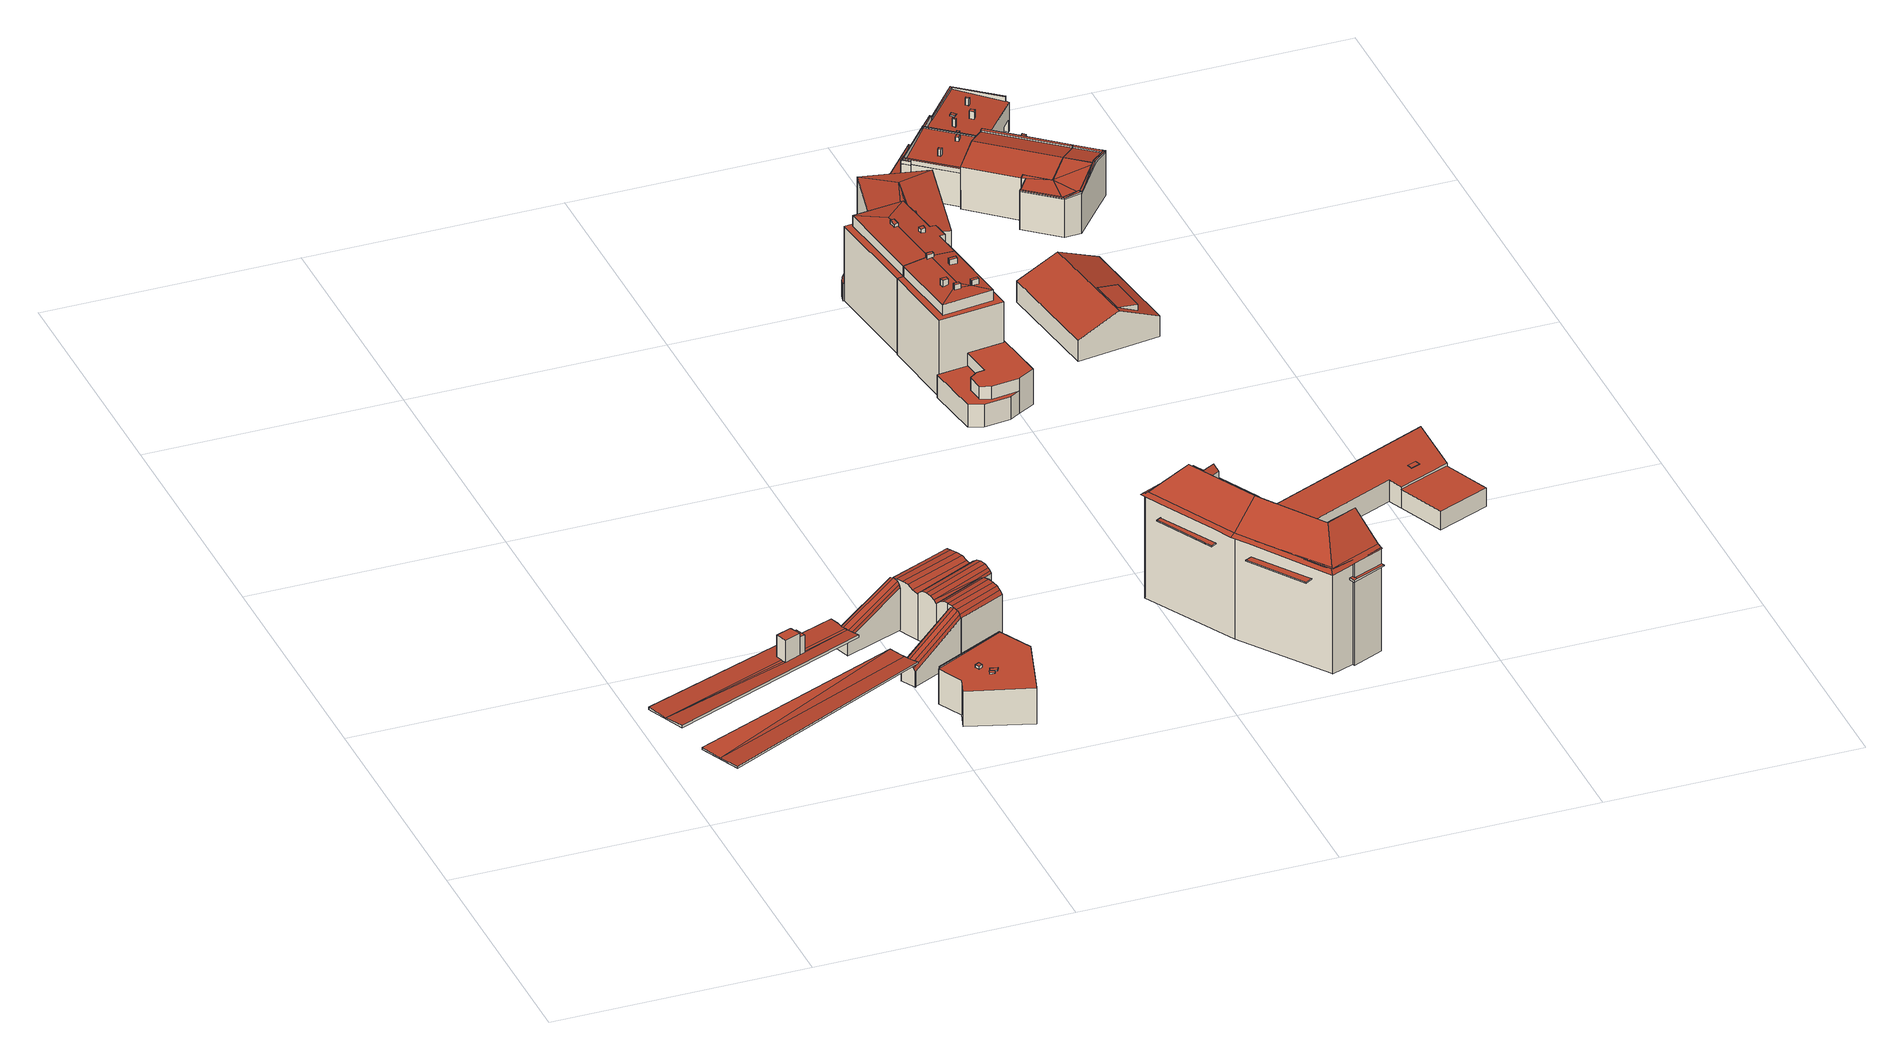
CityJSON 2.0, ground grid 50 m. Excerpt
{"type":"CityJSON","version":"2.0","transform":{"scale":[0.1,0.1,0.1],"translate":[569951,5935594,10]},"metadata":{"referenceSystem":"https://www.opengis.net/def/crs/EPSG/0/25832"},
"CityObjects":{
"building1":{"type":"Building","attributes":{"Grundfläche 2D":"39.334193","Grundhöhe NN":"10.816"},"children":["building1-1","building1-2","building1-3"],"geometry":[{"type":"Solid","lod":"3","boundaries":[[[[0,1,2,3]],[[4,2,1]],[[2,5,6,3]],[[5,7,8,6]],[[9,10,11,8,7]],[[12,13,14,11,10]],[[13,15,16,17,18,14]],[[19,4,1,0,20,21]],[[22,23,24,25,17,16,15,13,12,10,9,7,5,2,4,19,26]],[[18,17,25,27]],[[0,3,6,8,11,14,18,27,28,29,30,20]],[[23,22,26,19,21,20,30,29,28,27,25,24]]]],"semantics":{"surfaces":[{"type":"RoofSurface"},{"type":"WallSurface"},{"type":"GroundSurface"}],"values":[[0,0,0,0,0,0,0,1,1,1,1,2]]}}]},
"building1-1":{"type":"BuildingInstallation","parents":["building1"],"geometry":[{"type":"MultiSurface","lod":"3","boundaries":[[[31,32,33,34]],[[35,36,31,34]],[[37,38,39,32,31,36,40]],[[33,32,39,41]],[[42,43,44,45]]],"semantics":{"surfaces":[{"type":"RoofSurface"},{"type":"WallSurface"},{"type":"OuterCeilingSurface"}],"values":[0,1,1,1,2]}}]},
"building1-2":{"type":"BuildingInstallation","parents":["building1"],"geometry":[{"type":"MultiSurface","lod":"3","boundaries":[[[46,47,48,49,50]],[[51,52,46,50]],[[33,41,53,48,47,46,52,35,34]],[[49,48,53,54]],[[55,56,51,50,49,54,57]],[[58,45,44,59,60,61]]],"semantics":{"surfaces":[{"type":"RoofSurface"},{"type":"WallSurface"},{"type":"OuterCeilingSurface"}],"values":[0,1,1,1,1,2]}}]},
"building1-3":{"type":"BuildingInstallation","parents":["building1"],"geometry":[{"type":"MultiSurface","lod":"3","boundaries":[[[52,51,62,63,64,65,36]],[[65,40,36]],[[36,35,52]],[[51,56,62]],[[57,62,56,55]],[[66,67,68]],[[65,68,67,38,37,40]],[[69,70,71,72,73,62,57,54,53,41,39,38,67]],[[64,63,74,75]],[[76,77,78,79,80,72,71,70,69,67,66,68,65,64,75,81]],[[73,72,80,82]],[[63,62,73,82,74]],[[74,82,80,79,78,77,76,81,75],[42,45,58,61,60,59,44,43]]],"semantics":{"surfaces":[{"type":"RoofSurface"},{"type":"WallSurface"},{"type":"OuterCeilingSurface"}],"values":[0,0,0,0,0,0,0,0,1,1,1,1,2]}}]},
"building2":{"type":"Building","attributes":{"Grundfläche 2D":"38.982642","Grundhöhe NN":"10.760"},"children":["building2-1"],"geometry":[{"type":"Solid","lod":"3","boundaries":[[[[83,84,85,86,87]],[[88,89,90,86,85]],[[91,92,93,90,89]],[[92,94,95,93]],[[96,97,98,95,94]],[[96,99,100,101,97]],[[83,87,102,103]],[[84,83,103,104]],[[105,106,107,108,99,96,94,92,91,89,88,85,84,104,109]],[[100,99,108,110]],[[101,100,110,111]],[[87,86,90,93,95,98,97,101,111,112,113,102]],[[113,112,111,110,108,107,106,105,109,104,103,102]]]],"semantics":{"surfaces":[{"type":"RoofSurface"},{"type":"WallSurface"},{"type":"GroundSurface"}],"values":[[0,0,0,0,0,0,1,1,1,1,1,1,2]]}}]},
"building2-1":{"type":"BuildingInstallation","parents":["building2"],"geometry":[{"type":"MultiSurface","lod":"3","boundaries":[[[114,115,116]],[[114,117,118,119,120,121]],[[121,122,114]],[[115,114,122,123,124]],[[125,119,118]],[[117,114,116,126,127]],[[118,117,127,128]],[[129,115,124,123,122,121,120,119,125,118,128,130]],[[116,115,129,126]],[[130,128,127,126,129]]],"semantics":{"surfaces":[{"type":"RoofSurface"},{"type":"WallSurface"},{"type":"OuterCeilingSurface"}],"values":[0,0,0,0,0,1,1,1,1,2]}}]},
"building3":{"type":"Building","attributes":{"Grundfläche 2D":"219.763643","Grundhöhe NN":"15.516"},"children":["building3-1","building3-2","building3-3","building3-4"],"geometry":[{"type":"Solid","lod":"3","boundaries":[[[[131,132,133,134,135,136,137,138,139]],[[132,131,140,141]],[[133,132,141,142]],[[134,133,142,143]],[[135,134,143,144]],[[136,135,144,145]],[[137,136,145,146]],[[138,137,146,147]],[[139,138,147,148]],[[131,139,148,140]],[[148,147,146,145,144,143,142,141,140]]]],"semantics":{"surfaces":[{"type":"RoofSurface"},{"type":"WallSurface"},{"type":"GroundSurface"}],"values":[[0,1,1,1,1,1,1,1,1,1,2]]}}]},
"building3-1":{"type":"BuildingInstallation","parents":["building3"],"geometry":[{"type":"MultiSurface","lod":"3","boundaries":[[[133,134,149,150]],[[149,134,135]],[[150,149,135,136]],[[150,136,133]]],"semantics":{"surfaces":[{"type":"RoofSurface"},{"type":"WallSurface"}],"values":[0,1,1,1]}}]},
"building3-2":{"type":"BuildingInstallation","parents":["building3"],"geometry":[{"type":"MultiSurface","lod":"3","boundaries":[[[151,152,153,154]],[[155,156,152,151]],[[156,157,153,152]],[[157,158,154,153]],[[158,155,151,154]]],"semantics":{"surfaces":[{"type":"RoofSurface"},{"type":"WallSurface"}],"values":[0,1,1,1,1]}}]},
"building3-3":{"type":"BuildingInstallation","parents":["building3"],"geometry":[{"type":"MultiSurface","lod":"3","boundaries":[[[159,160,161,162]],[[162,161,163,164]],[[159,162,164,165]],[[160,159,165,166]],[[161,160,166,163]]],"semantics":{"surfaces":[{"type":"RoofSurface"},{"type":"WallSurface"}],"values":[0,1,1,1,1]}}]},
"building3-4":{"type":"BuildingInstallation","parents":["building3"],"geometry":[{"type":"MultiSurface","lod":"3","boundaries":[[[167,168,169,170]],[[167,170,171,172]],[[170,169,173,171]],[[168,167,172,174]],[[169,168,174,173]]],"semantics":{"surfaces":[{"type":"RoofSurface"},{"type":"WallSurface"}],"values":[0,1,1,1,1]}}]},
"building4":{"type":"Building","attributes":{"Grundfläche 2D":"221.644458","Grundhöhe NN":"10.643"},"geometry":[{"type":"Solid","lod":"3","boundaries":[[[[175,176,177,178,179]],[[179,180,181,175]],[[180,182,183,181]],[[182,184,185,186,187,183]],[[188,9,185,184]],[[188,189,190,191,9]],[[192,193,194,195]],[[195,194,196,197]],[[189,192,195,198,190]],[[199,200,201]],[[199,202,203,204]],[[199,204,205,200]],[[205,206,207,200]],[[206,208,209,207]],[[208,210,211,209]],[[210,212,213,211]],[[213,212,214,215,176]],[[214,216,217,215]],[[218,219,91,220,88]],[[219,221,222,91]],[[223,224,225,226,227]],[[221,224,223,228,222]],[[225,229,230,226]],[[229,231,232,230]],[[233,199,201,232,231]],[[234,235,218,88,85,236]],[[215,177,176]],[[237,238,239,193,192,189,188,184,182,180,179,178,177,215,217,240]],[[241,196,194,193,239,242]],[[243,197,196,241]],[[195,197,243]],[[244,245,246,176,175,181,183,187,186,185,9,191,190,198,195,243,247]],[[203,202,248,249]],[[250,251,216,214,212,210,208,206,205,204,203,249,252]],[[217,216,251,240]],[[253,201,200,207,209,211,213,176,246,254]],[[235,234,255,256]],[[199,233,231,229,225,224,221,219,218,235,256,248,202]],[[234,236,85,88,220,91,222,228,223,257,258,259,260,261,262,255]],[[227,226,230,232,201,253,263]],[[223,227,263,257]],[[255,262,261,260,259,258,257,263,253,254,246,245,244,247,243,241,242,239,238,237,240,251,250,252,249,248,256]]]],"semantics":{"surfaces":[{"type":"RoofSurface"},{"type":"WallSurface"},{"type":"GroundSurface"}],"values":[[0,0,0,0,0,0,0,0,0,0,0,0,0,0,0,0,0,0,0,0,0,0,0,0,0,0,1,1,1,1,1,1,1,1,1,1,1,1,1,1,1,2]]}}]},
"building5":{"type":"Building","attributes":{"Grundfläche 2D":"501.066773","Grundhöhe NN":"13.689"},"children":["building5-1","building5-2","building5-3","building5-4","building5-5"],"geometry":[{"type":"Solid","lod":"3","boundaries":[[[[264,265,266,267,268,269,270,271]],[[265,264,271,272,273,274]],[[275,272,276,277,278,279,280]],[[275,273,272]],[[281,282,283,284,285]],[[286,287,288,284,289,290]],[[288,287,281,285,284]],[[287,286,290,291,292,293,294,295,296,297]],[[298,297,296,295,299,300]],[[298,300,299,301,302,303,304,305,306]],[[305,304,307,308,266,265,306]],[[281,287,309,275]],[[275,309,273]],[[287,297,310,309]],[[306,309,310,298]],[[309,306,265,274,273]],[[282,281,311,312,313,314,283]],[[298,310,297]],[[275,280,311,281]],[[315,316,317,318,319,270,320,321]],[[322,276,272,271,270,319,318,317,323,324]],[[323,325,326,327,328,276,322,324]],[[326,325,329,330,331,332,285,282,311,280,328,327]],[[333,332,331,334]],[[335,286,288,336,337,338]],[[339,333,334,340]],[[336,339,340,337]],[[341,335,338,342]],[[343,341,342,344]],[[345,343,344,346]],[[347,345,346,348]],[[349,347,348,350]],[[351,349,350,352]],[[353,351,352,354]],[[355,356,353,354,357]],[[358,359,300,296,355,357,360]],[[361,362,305,359,358]],[[363,364,365,366,264,274,362,361]],[[367,368,366,365,369,370]],[[321,320,368,367,370,369,316,315]],[[346,344,342,338,337,340,334,331,330,329,325,323,317,316,369,365,364,363,361,358,360,357,354,352,350,348]],[[328,280,279,278,277,276]],[[313,312,311,282,283,314]],[[285,284,283,282]],[[332,333,339,289,284,285]],[[339,288,286,290,289]],[[300,299,295,296]],[[300,359,305,304,303,302,301,299]],[[305,362,274,307,304]],[[307,274,308]],[[265,266,308]],[[274,265,308]],[[265,264,366,368,320,270,269,268,267,266]],[[288,339,336]],[[347,349,351,353,356,355,296,295,294,293,292,291,290,286,335,341,343,345]],[[274,264,265]]]],"semantics":{"surfaces":[{"type":"RoofSurface"},{"type":"WallSurface"},{"type":"GroundSurface"}],"values":[[0,0,0,0,0,0,0,0,0,0,0,0,0,0,0,0,0,0,1,1,1,1,1,1,1,1,1,1,1,1,1,1,1,1,1,1,1,1,1,1,2,0,0,0,0,0,0,0,0,0,0,0,0,0,0,0]]}}]},
"building5-1":{"type":"BuildingInstallation","parents":["building5"],"geometry":[{"type":"MultiSurface","lod":"3","boundaries":[[[371,372,373,374,375,376,377]],[[378,379,373,372,380,381]],[[376,375,382]],[[378,381,383]],[[383,384,385,382,375,374,373,379,378]]],"semantics":{"surfaces":[{"type":"RoofSurface"},{"type":"WallSurface"}],"values":[0,0,1,1,1]}}]},
"building5-2":{"type":"BuildingInstallation","parents":["building5"],"geometry":[{"type":"MultiSurface","lod":"3","boundaries":[[[386,387,388,389]],[[387,386,390,391]],[[386,389,392,390]],[[388,387,391,393]],[[389,388,393,392]],[[393,391,390,392]]],"semantics":{"surfaces":[{"type":"RoofSurface"},{"type":"WallSurface"},{"type":"OuterCeilingSurface"}],"values":[0,1,1,1,1,2]}}]},
"building5-3":{"type":"BuildingInstallation","parents":["building5"],"geometry":[{"type":"MultiSurface","lod":"3","boundaries":[[[327,322,394,395,396]],[[322,327,326,324]],[[327,396,397,326]],[[396,395,398,397]],[[395,394,399,398]],[[394,322,324,399]],[[399,324,326,397,398]]],"semantics":{"surfaces":[{"type":"RoofSurface"},{"type":"WallSurface"},{"type":"OuterCeilingSurface"}],"values":[0,1,1,1,1,1,2]}}]},
"building5-4":{"type":"BuildingInstallation","parents":["building5"],"geometry":[{"type":"MultiSurface","lod":"3","boundaries":[[[400,401,402,403]],[[402,404,405,403]],[[405,406,400,403]],[[401,400,406,407]],[[407,404,402,401]],[[407,406,405,404]]],"semantics":{"surfaces":[{"type":"RoofSurface"},{"type":"WallSurface"},{"type":"OuterCeilingSurface"}],"values":[0,1,1,1,1,2]}}]},
"building5-5":{"type":"BuildingInstallation","parents":["building5"],"geometry":[{"type":"MultiSurface","lod":"3","boundaries":[[[321,408,409,410,319]],[[408,321,367,411,412]],[[367,370,413,411]],[[318,319,410,409,414,415]],[[321,319,318,315]],[[321,315,370,367]],[[413,416,412,411]],[[409,408,412,416,414]],[[370,315,318,415,414,416,413]]],"semantics":{"surfaces":[{"type":"RoofSurface"},{"type":"WallSurface"},{"type":"OuterCeilingSurface"}],"values":[0,0,1,1,1,1,1,1,2]}}]},
"building6":{"type":"Building","attributes":{"Grundfläche 2D":"164.775751","Grundhöhe NN":"14.442"},"geometry":[{"type":"Solid","lod":"3","boundaries":[[[[417,418,419,420,421,422,423,424,425,426,427,428]],[[429,430,431,432,433,434,435,436,437,438,439]],[[422,421,440,441]],[[423,422,441,442]],[[424,423,442,443]],[[425,424,443,444]],[[426,425,444,445]],[[427,426,445,446]],[[429,421,420,430]],[[430,420,419,431]],[[431,419,418,432]],[[432,418,417,433]],[[433,417,428,434]],[[434,428,427,435]],[[435,427,446,447,436]],[[437,436,447,448]],[[438,437,448,449]],[[439,438,449,450]],[[439,450,440,421,429]],[[444,443,442,441,440,450,449,448,447,446,445]]]],"semantics":{"surfaces":[{"type":"RoofSurface"},{"type":"WallSurface"},{"type":"GroundSurface"}],"values":[[0,0,1,1,1,1,1,1,1,1,1,1,1,1,1,1,1,1,1,2]]}}]},
"building7":{"type":"Building","attributes":{"Grundfläche 2D":"202.800149","Grundhöhe NN":"14.331"},"children":["building7-1","building7-2","building7-3","building7-4","building7-5"],"geometry":[{"type":"Solid","lod":"3","boundaries":[[[[451,452,453,454]],[[453,455,454]],[[454,455,456,457]],[[451,454,457,456,458,459,460,461]],[[459,458,456,455,453,452,462,463]],[[464,465,466,467,468,469,470,471]],[[451,468,467,452]],[[452,467,466,462]],[[461,460,459,463,462,466,472,473,469]],[[461,469,468,451]],[[470,469,473,474]],[[471,470,474,475]],[[464,471,475,476]],[[465,464,476,477]],[[466,465,477,472]],[[472,477,476,475,474,473]]]],"semantics":{"surfaces":[{"type":"RoofSurface"},{"type":"WallSurface"},{"type":"GroundSurface"}],"values":[[0,0,0,0,0,0,1,1,1,1,1,1,1,1,1,2]]}}]},
"building7-1":{"type":"BuildingInstallation","parents":["building7"],"geometry":[{"type":"MultiSurface","lod":"3","boundaries":[[[478,479,480,481]],[[481,480,482,483]],[[478,481,483,484]],[[479,478,484,485]],[[480,479,485,482]]],"semantics":{"surfaces":[{"type":"RoofSurface"},{"type":"WallSurface"}],"values":[0,1,1,1,1]}}]},
"building7-2":{"type":"BuildingInstallation","parents":["building7"],"geometry":[{"type":"MultiSurface","lod":"3","boundaries":[[[486,487,488,489,490,491]],[[492,489,488,487,493,457]],[[494,491,490,489,492,454]],[[486,491,494,495]],[[487,486,495,493]]],"semantics":{"surfaces":[{"type":"RoofSurface"},{"type":"WallSurface"}],"values":[0,1,1,1,1]}}]},
"building7-3":{"type":"BuildingInstallation","parents":["building7"],"geometry":[{"type":"MultiSurface","lod":"3","boundaries":[[[496,497,498,499,500]],[[501,455,498,497]],[[498,455,453,499]],[[453,502,500,499]],[[502,503,496,500]],[[503,501,497,496]]],"semantics":{"surfaces":[{"type":"RoofSurface"},{"type":"WallSurface"}],"values":[0,1,1,1,1,1]}}]},
"building7-4":{"type":"BuildingInstallation","parents":["building7"],"geometry":[{"type":"MultiSurface","lod":"3","boundaries":[[[504,505,506,507,508,509]],[[506,505,460,510]],[[510,458,511,508,507,506]],[[511,463,509,508]],[[463,459,460,505,504,509]]],"semantics":{"surfaces":[{"type":"RoofSurface"},{"type":"WallSurface"}],"values":[0,1,1,1,1]}}]},
"building7-5":{"type":"BuildingInstallation","parents":["building7"],"geometry":[{"type":"MultiSurface","lod":"3","boundaries":[[[512,513,514,515]],[[515,514,516,517]],[[517,518,512,515]],[[513,512,518,519]],[[519,516,514,513]]],"semantics":{"surfaces":[{"type":"RoofSurface"},{"type":"WallSurface"}],"values":[0,1,1,1,1]}}]},
"building8":{"type":"Building","attributes":{"Grundfläche 2D":"575.964806","Grundhöhe NN":"14.685"},"children":["building8-1","building8-2"],"geometry":[{"type":"Solid","lod":"3","boundaries":[[[[520,521,522,459,462,523,524,525,526,527,528,529,530]],[[531,530,529]],[[530,531,461,522,521,520]],[[532,533,534,535]],[[533,532,536]],[[537,536,538]],[[533,536,537]],[[539,540,541,542,543,544,545,546,547,548,549,550,551,552,553,554,555,556,557,558,559,560,561,562,563,564,565,566,567,568,569,570,571]],[[572,470,469,573,574,575,576]],[[577,466,465,578,579]],[[580,581,582,583]],[[584,585,581]],[[585,582,581]],[[586,587,585]],[[582,585,587,588]],[[589,587,586]],[[590,587,589,591,592,593]],[[588,587,590]],[[594,595,596,597,598,599,600,601]],[[533,537,602,603]],[[534,533,603,604]],[[462,466,577,523]],[[523,577,579,524]],[[602,537,538,596,595,527,526,525,524,579,605]],[[527,595,594,528]],[[528,594,601,529]],[[584,574,573,531,529,601,585]],[[531,573,469,461]],[[466,462,459,522,461,469,606,607,608]],[[567,609,610,568]],[[571,570,611,612]],[[539,571,612,613]],[[540,539,613,614]],[[541,540,614,615]],[[542,541,615,616]],[[543,542,616,617]],[[544,543,617,618]],[[545,544,618,619]],[[546,545,619,620]],[[547,546,620,621]],[[548,547,621,622]],[[549,548,622,623]],[[550,549,623,624]],[[551,550,624,625]],[[552,551,625,626]],[[553,552,626,627]],[[554,553,627,628]],[[555,554,628,629]],[[556,555,629,630]],[[557,556,630,631]],[[558,557,631,632]],[[559,558,632,633]],[[560,559,633,634]],[[561,560,634,635]],[[562,561,635,636]],[[567,566,637,609]],[[563,562,636,638]],[[564,563,638,639]],[[565,564,639,640]],[[566,565,640,637]],[[574,584,581,575]],[[569,568,576,575,581,580]],[[576,568,610,641,572]],[[469,470,572,641,642,606]],[[465,466,608,643]],[[578,465,643,644]],[[579,578,644,605]],[[645,593,592,591,535,534,604]],[[590,593,645,646]],[[588,590,646,647]],[[611,570,569,580,583,582,588,647,648]],[[596,538,536,597]],[[597,536,532,598]],[[591,589,599,598,532,535]],[[601,600,599,589,586,585]],[[637,640,639,638,636,635,634,633,632,631,630,629,628,627,626,625,624,623,622,621,620,619,618,617,616,615,614,613,612,611,648,647,646,645,604,603,602,605,644,643,608,607,606,642,641,610,609]]]],"semantics":{"surfaces":[{"type":"RoofSurface"},{"type":"WallSurface"},{"type":"GroundSurface"}],"values":[[0,0,0,0,0,0,0,0,0,0,0,0,0,0,0,0,0,0,0,1,1,1,1,1,1,1,1,1,1,1,1,1,1,1,1,1,1,1,1,1,1,1,1,1,1,1,1,1,1,1,1,1,1,1,1,1,1,1,1,1,1,1,1,1,1,1,1,1,1,1,1,1,1,1,1,2]]}}]},
"building8-1":{"type":"BuildingInstallation","parents":["building8"],"geometry":[{"type":"MultiSurface","lod":"3","boundaries":[[[649,650,651,652]],[[520,653,652,651]],[[649,652,653,654]],[[654,521,650,649]],[[521,520,651,650]]],"semantics":{"surfaces":[{"type":"RoofSurface"},{"type":"WallSurface"}],"values":[0,1,1,1,1]}}]},
"building8-2":{"type":"BuildingInstallation","parents":["building8"],"geometry":[{"type":"MultiSurface","lod":"3","boundaries":[[[655,656,657,658]],[[659,660,658,657]],[[655,658,660,661]],[[661,662,656,655]],[[657,656,662,659]]],"semantics":{"surfaces":[{"type":"RoofSurface"},{"type":"WallSurface"}],"values":[0,1,1,1,1]}}]},
"building9":{"type":"Building","attributes":{"Grundfläche 2D":"542.339815","Grundhöhe NN":"13.721"},"children":["building9-1","building9-2"],"geometry":[{"type":"Solid","lod":"3","boundaries":[[[[663,664,665,666,667,668,669,670,671]],[[672,673,674,675]],[[671,676,677,678,679,663]],[[664,663,679,680]],[[665,664,680,681]],[[666,665,681,682]],[[666,682,683,672,667]],[[684,669,668,667,672,675,685]],[[670,669,684,686]],[[671,670,686,678,677,676]],[[673,672,683,687]],[[674,673,687,688]],[[675,674,688,685]],[[679,678,686,684,685,688,687,683,682,681,680]]]],"semantics":{"surfaces":[{"type":"RoofSurface"},{"type":"WallSurface"},{"type":"GroundSurface"}],"values":[[0,0,1,1,1,1,1,1,1,1,1,1,1,2]]}}]},
"building9-1":{"type":"BuildingInstallation","parents":["building9"],"geometry":[{"type":"MultiSurface","lod":"3","boundaries":[[[689,690,691,692]],[[690,689,693,694]],[[690,694,691]],[[689,692,693]]],"semantics":{"surfaces":[{"type":"RoofSurface"},{"type":"WallSurface"}],"values":[0,1,1,1]}}]},
"building9-2":{"type":"BuildingInstallation","parents":["building9"],"geometry":[{"type":"MultiSurface","lod":"3","boundaries":[[[695,696,697,676]],[[698,677,676,697]],[[677,699,695,676]],[[699,700,696,695]],[[700,698,697,696]],[[700,699,677,698]]],"semantics":{"surfaces":[{"type":"RoofSurface"},{"type":"WallSurface"},{"type":"OuterCeilingSurface"}],"values":[0,1,1,1,1,2]}}]},
"building10":{"type":"Building","attributes":{"Grundfläche 2D":"368.935928","Grundhöhe NN":"14.488"},"geometry":[{"type":"Solid","lod":"3","boundaries":[[[[701,702,703,704]],[[705,706,707,708]],[[709,710,708,707],[711,712,704,703]],[[701,704,712]],[[702,701,712,711]],[[703,702,711]],[[706,705,713,714]],[[709,707,706,714,715]],[[710,709,715,716]],[[713,705,708,710,716]],[[715,714,713,716]]]],"semantics":{"surfaces":[{"type":"RoofSurface"},{"type":"WallSurface"},{"type":"GroundSurface"}],"values":[[0,0,0,1,1,1,1,1,1,1,2]]}}]},
"building11":{"type":"Building","attributes":{"Grundfläche 2D":"362.156158","Grundhöhe NN":"14.550"},"children":["building11-1","building11-2","building11-3","building11-4","building11-5"],"geometry":[{"type":"Solid","lod":"3","boundaries":[[[[717,718,719,720,721,722,723,724,725]],[[726,727,728,729,730,731,732,733,734,735,736,737,738,739,740,741,742]],[[743,744,745,746,747,748,749]],[[750,751,752,753,749,748]],[[754,755,756,757]],[[758,759,756]],[[756,759,757]],[[760,759,758]],[[760,761,762,763,764,759]],[[765,766,762]],[[766,763,762]],[[767,763,766]],[[757,759,764]],[[721,750,768,769,723,722]],[[769,770,771,717,725,724,723]],[[772,719,718,717,771,773]],[[772,751,750,721,720,719]],[[727,726,742,774,775]],[[766,765,728,727,775,776,767]],[[728,765,762,729]],[[729,762,761,730]],[[756,733,732,731,730,761,760,758]],[[733,756,755,734]],[[777,778,735,734,755,754]],[[744,743,779,780]],[[745,744,780,781]],[[747,746,745,781,782]],[[783,769,768,750,748,747,782,784]],[[774,742,785,771,770,769,783,786]],[[741,740,787,772,773,771,785,742]],[[739,788,751,772,787,740]],[[738,789,752,751,788,739]],[[737,790,753,752,789,738]],[[737,736,735,778,779,743,749,753,790]],[[763,767,776,791]],[[764,763,791,792]],[[757,764,792,793]],[[754,757,793,777]],[[774,786,783,784,782,781,780,779,778,777,793,792,791,776,775]]]],"semantics":{"surfaces":[{"type":"RoofSurface"},{"type":"WallSurface"},{"type":"GroundSurface"}],"values":[[0,0,0,0,0,0,0,0,0,0,0,0,0,1,1,1,1,1,1,1,1,1,1,1,1,1,1,1,1,1,1,1,1,1,1,1,1,1,2]]}}]},
"building11-1":{"type":"BuildingInstallation","parents":["building11"],"geometry":[{"type":"MultiSurface","lod":"3","boundaries":[[[794,795,796,790,789,788,787,797,798,799]],[[796,736,737,790]],[[790,737,738,789]],[[789,738,739,788]],[[788,739,740,787]],[[787,740,741,797]],[[800,795,794,799,798,801,802,803]]],"semantics":{"surfaces":[{"type":"RoofSurface"},{"type":"WallSurface"}],"values":[0,1,1,1,1,1,1]}}]},
"building11-2":{"type":"BuildingInstallation","parents":["building11"],"geometry":[{"type":"MultiSurface","lod":"3","boundaries":[[[804,805,806,807,808,809,810,811]],[[728,729,810,809]],[[730,811,810,729]],[[730,731,732,733,806,805,804,811]],[[733,734,807,806]]],"semantics":{"surfaces":[{"type":"RoofSurface"},{"type":"WallSurface"}],"values":[0,1,1,1,1]}}]},
"building11-3":{"type":"BuildingInstallation","parents":["building11"],"geometry":[{"type":"MultiSurface","lod":"3","boundaries":[[[812,813,798,797,785,814,815,816,796,795]],[[797,741,742,785]],[[742,726,727,814,785]],[[815,814,727,728,809,808]],[[816,815,808,807,734,735]],[[735,736,796,816]],[[800,817,812,795]],[[813,812,817,818]],[[818,801,798,813]]],"semantics":{"surfaces":[{"type":"RoofSurface"},{"type":"WallSurface"}],"values":[0,1,1,1,1,1,1,1,1]}}]},
"building11-4":{"type":"BuildingInstallation","parents":["building11"],"geometry":[{"type":"MultiSurface","lod":"3","boundaries":[[[819,820,821,822]],[[822,821,823,824]],[[824,825,819,822]],[[825,826,820,819]],[[821,820,826,823]]],"semantics":{"surfaces":[{"type":"RoofSurface"},{"type":"WallSurface"}],"values":[0,1,1,1,1]}}]},
"building11-5":{"type":"BuildingInstallation","parents":["building11"],"geometry":[{"type":"MultiSurface","lod":"3","boundaries":[[[827,828,829,830]],[[830,829,831,832]],[[827,830,832,833]],[[828,827,833,834]],[[829,828,834,831]]],"semantics":{"surfaces":[{"type":"RoofSurface"},{"type":"WallSurface"}],"values":[0,1,1,1,1]}}]},
"building12":{"type":"Building","attributes":{"Grundfläche 2D":"176.496930","Grundhöhe NN":"14.705"},"children":["building12-1","building12-2","building12-3","building12-4","building12-5","building12-6","building12-7","building12-8","building12-9","building12-10","building12-11"],"geometry":[{"type":"Solid","lod":"3","boundaries":[[[[835,836,837,838,839,840,841,842,843,844,845]],[[846,847,848,849,850,851,852,853,854,855,856,857,858,859]],[[860,861,862,848]],[[848,847,860]],[[851,863,861,864,865,866]],[[848,862,861,863,851]],[[867,851,866]],[[851,868,869,848]],[[870,871,842,841,840,839,838,837,872,873]],[[843,842,871,874]],[[844,843,874,875]],[[845,844,875,876]],[[869,849,848]],[[849,869,868,850]],[[850,868,851]],[[867,877,836,835,845,876,878,879,880,881,882,852,851]],[[853,852,882,883]],[[854,853,883,884]],[[855,854,884,885]],[[886,887,888,889,890,856,855,885]],[[857,856,890,891]],[[858,857,891,892]],[[893,847,846,859,858,892,894]],[[864,861,860,895,896]],[[872,837,836,877,867,866,865,864,896,897]],[[860,847,893,895]],[[887,886,881,880]],[[879,878,889,888]],[[875,874,871,870,873,872,897,896,895,893,894,892,891,890,889,878,876]],[[883,882,881,886,885,884]],[[888,887,880,879]]]],"semantics":{"surfaces":[{"type":"RoofSurface"},{"type":"WallSurface"},{"type":"GroundSurface"},{"type":"OuterCeilingSurface"}],"values":[[0,0,0,0,0,0,0,0,1,1,1,1,1,1,1,1,1,1,1,1,1,1,1,1,1,1,1,1,2,2,3]]}}]},
"building12-1":{"type":"BuildingInstallation","parents":["building12"],"geometry":[{"type":"MultiSurface","lod":"3","boundaries":[[[898,877,899,900]],[[900,899,837,838]],[[898,900,838,835]],[[877,898,835,836]],[[899,877,836,837]]],"semantics":{"surfaces":[{"type":"RoofSurface"},{"type":"WallSurface"}],"values":[0,1,1,1,1]}}]},
"building12-2":{"type":"BuildingInstallation","parents":["building12"],"geometry":[{"type":"MultiSurface","lod":"3","boundaries":[[[901,902,903,904]],[[839,840,904,903]],[[840,905,901,904]],[[902,901,905,906]],[[906,839,903,902]]],"semantics":{"surfaces":[{"type":"RoofSurface"},{"type":"WallSurface"}],"values":[0,1,1,1,1]}}]},
"building12-3":{"type":"BuildingInstallation","parents":["building12"],"geometry":[{"type":"MultiSurface","lod":"3","boundaries":[[[907,908,909,910]],[[910,909,911,912]],[[907,910,912,913]],[[908,907,913,914]],[[909,908,914,911]]],"semantics":{"surfaces":[{"type":"RoofSurface"},{"type":"WallSurface"}],"values":[0,1,1,1,1]}}]},
"building12-4":{"type":"BuildingInstallation","parents":["building12"],"geometry":[{"type":"MultiSurface","lod":"3","boundaries":[[[915,916,917,918]],[[918,917,919,920]],[[915,918,920,921]],[[916,915,921,922]],[[917,916,922,919]]],"semantics":{"surfaces":[{"type":"RoofSurface"},{"type":"WallSurface"}],"values":[0,1,1,1,1]}}]},
"building12-5":{"type":"BuildingInstallation","parents":["building12"],"geometry":[{"type":"MultiSurface","lod":"3","boundaries":[[[923,924,925,926]],[[927,928,924,923,859]],[[925,924,928,929,856,857]],[[857,858,926,925]],[[858,859,923,926]]],"semantics":{"surfaces":[{"type":"RoofSurface"},{"type":"WallSurface"}],"values":[0,1,1,1,1]}}]},
"building12-6":{"type":"BuildingInstallation","parents":["building12"],"geometry":[{"type":"MultiSurface","lod":"3","boundaries":[[[930,931,932,933]],[[933,932,934,935]],[[930,933,935,936]],[[931,930,936,937]],[[932,931,937,934]]],"semantics":{"surfaces":[{"type":"RoofSurface"},{"type":"WallSurface"}],"values":[0,1,1,1,1]}}]},
"building12-7":{"type":"BuildingInstallation","parents":["building12"],"geometry":[{"type":"MultiSurface","lod":"3","boundaries":[[[938,939,940,941]],[[941,940,942,943]],[[938,941,943,944]],[[939,938,944,945]],[[940,939,945,942]]],"semantics":{"surfaces":[{"type":"RoofSurface"},{"type":"WallSurface"}],"values":[0,1,1,1,1]}}]},
"building12-8":{"type":"BuildingInstallation","parents":["building12"],"geometry":[{"type":"MultiSurface","lod":"3","boundaries":[[[946,947,948,949]],[[949,948,950,951]],[[946,949,951,952]],[[947,946,952,953]],[[948,947,953,950]]],"semantics":{"surfaces":[{"type":"RoofSurface"},{"type":"WallSurface"}],"values":[0,1,1,1,1]}}]},
"building12-9":{"type":"BuildingInstallation","parents":["building12"],"geometry":[{"type":"MultiSurface","lod":"3","boundaries":[[[954,929,928,955,956,957,958,959]],[[927,960,955,928]],[[956,955,960,961]],[[957,956,961,962]],[[854,959,958,957,962,853]],[[854,855,954,959]],[[855,856,929,954]]],"semantics":{"surfaces":[{"type":"RoofSurface"},{"type":"WallSurface"}],"values":[0,1,1,1,1,1,1]}}]},
"building12-10":{"type":"BuildingInstallation","parents":["building12"],"geometry":[{"type":"MultiSurface","lod":"3","boundaries":[[[963,964,965,966]],[[966,965,967,968]],[[963,966,968,969]],[[964,963,969,970]],[[965,964,970,967]]],"semantics":{"surfaces":[{"type":"RoofSurface"},{"type":"WallSurface"}],"values":[0,1,1,1,1]}}]},
"building12-11":{"type":"BuildingInstallation","parents":["building12"],"geometry":[{"type":"MultiSurface","lod":"3","boundaries":[[[971,972,973,974,975,976]],[[972,971,849,869,848,862]],[[863,977,974,973,972,862]],[[851,868,850,976,975,974,977]],[[971,976,850,868,869,849]]],"semantics":{"surfaces":[{"type":"RoofSurface"},{"type":"WallSurface"}],"values":[0,1,1,1,1]}}]},
"building13":{"type":"Building","attributes":{"Grundfläche 2D":"111.230980","Grundhöhe NN":"14.868"},"geometry":[{"type":"Solid","lod":"3","boundaries":[[[[978,979,980,981,723,722,721]],[[982,983,978]],[[983,979,978]],[[984,985,982]],[[985,983,982]],[[986,985,984]],[[987,985,986]],[[988,985,987]],[[989,990,991,992,988]],[[992,985,988]],[[993,994,990]],[[994,991,990]],[[995,996,993]],[[996,994,993]],[[995,997,998,996]],[[999,979,983]],[[747,746,745,744,1000]],[[1001,1002,747,1000]],[[747,1002,1003,1004]],[[1005,1006,747,1004,1007]],[[1008,1009,748]],[[1010,1011,1008,748,747,1006]],[[748,1009,1012,750]],[[769,723,981,980,979,999,1013,1014,1015]],[[769,750,721,722,723]],[[750,1012,978,721]],[[984,982,978,1012,1009,1008]],[[1008,1011,986,984]],[[1011,1010,987,986]],[[1010,1006,1005,1007,990,989,988,987]],[[1003,995,993,990,1007,1004]],[[1001,997,995,1003,1002]],[[1001,1016,998,997]],[[1017,996,998,1016]],[[1018,991,994,996,1017,1019]],[[991,1018,1020,1013,999,983,985,992]],[[1021,745,746,747,1022]],[[744,745,1021,1023]],[[1000,744,1023,1024]],[[1016,1001,1000,1024,1025]],[[1017,1016,1025,1026]],[[1027,1018,1019,1017,1026,1028]],[[1029,1013,1020,1018,1027,1030]],[[1031,1032,769,1015,1014,1013,1029,1033]],[[1022,747,748,750,769,1032,1034]],[[1027,1028,1026,1025,1024,1023,1021,1022,1034,1032,1031,1033,1029,1030]]]],"semantics":{"surfaces":[{"type":"RoofSurface"},{"type":"WallSurface"},{"type":"GroundSurface"}],"values":[[0,0,0,0,0,0,0,0,0,0,0,0,0,0,0,0,0,0,0,0,0,0,0,1,1,1,1,1,1,1,1,1,1,1,1,1,1,1,1,1,1,1,1,1,1,2]]}}]}
},
"vertices":[
[428,429,40],[544,474,96],[544,476,102],[427,430,46],[545,474,96],[542,479,108],[426,434,52],[538,488,111],[422,443,56],[537,490,110],[534,496,108],[419,452,53],[533,498,105],[532,500,102],[418,456,48],[531,501,101],[531,501,100],[530,503,96],[417,458,42],[545,474,8],[428,429,8],[544,474,8],[533,498,8],[532,500,8],[531,501,8],[530,503,8],[534,496,8],[417,458,8],[418,456,8],[426,434,8],[427,430,8],
[330,388,99],[322,408,99],[310,403,99],[317,383,99],[317,383,62],[330,388,62],[328,392,62],[327,396,62],[322,408,63],[329,391,62],[310,403,63],[322,408,60],[330,388,60],[317,383,60],[310,403,60],
[318,382,108],[310,403,108],[309,404,108],[278,392,108],[287,370,108],[287,370,62],[318,382,63],[309,404,63],[278,392,63],[284,376,62],[285,374,62],[283,379,62],[309,404,60],[318,382,60],[287,370,60],[278,392,60],
[23,276,62],[39,238,65],[438,403,65],[428,429,62],[426,434,62],[426,435,62],[427,430,62],[422,443,62],[418,456,64],[417,458,64],[412,470,65],[6,316,65],[39,238,60],[438,403,60],[427,430,60],[426,434,60],[418,456,60],[417,458,60],[412,470,60],[428,429,60],[6,316,60],
[502,290,40],[609,343,96],[608,346,102],[500,292,46],[502,289,40],[608,346,103],[606,350,108],[498,297,52],[604,353,109],[602,357,111],[494,304,55],[598,365,108],[490,311,51],[596,369,102],[488,316,45],[490,312,51],[595,371,99],[595,372,99],[486,318,42],[502,289,8],[502,290,8],[609,343,8],[606,350,8],[602,357,8],[598,365,8],[595,371,8],[608,346,8],[595,372,8],[486,318,8],[488,316,8],[500,292,8],
[65,119,62],[474,340,65],[47,160,64],[83,79,64],[505,284,64],[500,292,63],[494,304,62],[490,311,62],[490,312,62],[488,316,62],[486,318,62],[502,289,63],[47,160,60],[83,79,60],[505,284,60],[474,340,60],[488,316,60],
[632,31,130],[671,162,130],[638,226,130],[637,228,130],[497,159,128],[498,157,128],[494,155,128],[519,106,128],[508,70,128],[632,31,55],[671,162,55],[638,226,55],[637,228,55],[497,159,55],[498,157,55],[494,155,55],[519,106,55],[508,70,55],
[497,159,130],[498,157,130],
[578,121,131],[575,114,131],[589,110,131],[592,117,131],[578,121,128],[575,114,128],[589,110,129],[592,117,129],
[567,131,135],[564,139,135],[556,135,135],[560,127,135],[556,135,128],[560,127,128],[567,131,128],[564,139,128],
[581,103,131],[583,110,131],[574,113,131],[572,106,131],[572,106,128],[581,103,129],[574,113,128],[583,110,129],
[558,446,106],[563,436,102],[685,496,104],[683,500,105],[682,502,106],[677,512,112],[553,457,112],[671,523,113],[547,468,113],[665,536,112],[541,481,112],[544,476,112],[545,474,112],[661,545,110],[659,547,108],[533,498,103],[534,496,104],[658,550,104],[657,552,101],[531,503,97],[531,501,99],[530,503,97],[531,501,98],[532,500,100],[678,444,102],[581,401,107],[583,396,102],[679,442,98],[711,458,98],[710,460,102],[708,464,107],[705,471,112],[577,408,112],[700,480,114],[573,417,114],[696,489,112],[568,426,112],[692,497,106],[564,434,106],[691,499,102],[685,496,102],[689,503,98],[683,500,98],[703,394,103],[700,400,109],[606,350,107],[696,408,113],[600,361,113],[595,371,114],[691,419,114],[686,428,113],[591,381,113],[595,372,114],[598,365,114],[683,435,109],[587,388,109],[680,441,103],[584,394,103],[679,442,103],[610,342,97],[705,389,97],[609,343,98],[659,547,6],[658,550,6],[657,552,6],[683,500,6],[530,503,6],[531,503,6],[531,501,6],[533,498,6],[534,496,6],[563,436,6],[532,500,6],[679,442,6],[711,458,6],[691,499,6],[689,503,6],[710,460,6],[583,396,6],[564,434,6],[610,342,6],[705,389,6],[595,371,6],[598,365,6],[604,353,6],[606,350,6],[608,346,6],[609,343,6],[595,372,6],
[1190,21,258],[1188,20,258],[1185,8,253],[1229,27,253],[1237,31,253],[1298,58,253],[1297,60,254],[1294,67,258],[1271,120,308],[1209,91,308],[1189,22,260],[1219,133,279],[1259,146,282],[1259,147,281],[1258,149,279],[1251,146,279],[1243,143,279],[1237,140,263],[1243,144,258],[1250,148,253],[1204,218,253],[1222,175,258],[1167,264,256],[1164,262,258],[1174,251,257],[1198,227,253],[1172,267,253],[1159,291,253],[1155,299,253],[1114,378,253],[1110,385,253],[1085,433,253],[1081,422,258],[1081,421,258],[977,374,258],[964,379,253],[974,375,257],[967,372,253],[984,339,253],[1044,225,253],[1062,189,253],[1069,193,257],[1070,194,258],[1083,159,253],[1156,51,253],[1120,222,308],[1048,360,308],[1243,143,263],[1251,146,263],[1258,149,263],[1257,151,253],[1236,32,219],[1236,32,37],[1297,60,37],[1297,60,219],[1297,60,221],[1236,32,253],[1236,32,223],[1259,146,86],[1259,146,37],[1259,146,84],[1244,141,37],[1244,141,84],[1244,141,86],[1244,141,281],[1243,143,37],[1243,144,37],[1197,213,37],[1197,213,258],[1201,216,255],[1201,216,37],[1153,288,257],[1190,221,259],[1190,221,37],[1153,288,37],[1196,225,255],[1196,225,37],[1157,290,254],[1157,290,37],[1152,297,254],[1152,297,37],[1148,295,258],[1148,295,37],[1107,375,257],[1107,375,37],[1111,377,254],[1111,377,37],[1108,384,254],[1108,384,37],[1102,381,258],[1102,381,37],[1082,422,257],[1086,414,258],[1082,422,37],[970,373,37],[970,373,254],[1081,422,37],[1070,191,37],[1070,191,257],[1189,22,37],[1190,21,37],[1190,20,37],[1190,20,258],[1234,37,223],[1234,37,257],[1234,37,37],[1234,37,219],
[1074,360,288],[1074,358,289],[1100,372,289],[1097,379,282],[1095,382,278],[1080,373,278],[1079,371,280],[1106,362,278],[1101,371,288],[1085,355,282],[1090,353,278],[1095,382,263],[1106,362,263],[1101,371,263],[1100,372,263],
[1164,57,222],[1090,162,222],[1077,155,222],[1150,48,222],[1164,57,220],[1090,162,220],[1150,48,220],[1077,155,220],
[1257,151,86],[1221,211,86],[1205,201,86],[1205,201,84],[1221,211,84],[1257,151,84],
[978,336,221],[1038,222,221],[1049,229,221],[988,341,221],[1050,229,219],[988,341,219],[978,336,219],[1038,222,219],
[1239,26,223],[1300,53,221],[1298,58,221],[1226,34,223],[1231,22,223],[1226,34,219],[1300,53,219],[1298,58,219],[1231,22,219],
[903,1010,91],[899,1042,91],[915,1054,91],[931,1056,91],[923,1120,91],[864,1112,91],[862,1111,91],[877,1001,91],[904,990,91],[957,997,91],[978,1009,91],[922,1002,91],[923,1120,118],[931,1056,118],[915,1054,118],[899,1042,118],[903,1010,118],[922,1002,118],[978,1009,118],[1012,1028,118],[998,1135,118],[994,1134,118],[995,1129,118],[923,1120,44],[864,1112,44],[862,1111,44],[877,1001,44],[904,990,44],[957,997,44],[978,1009,44],[1012,1028,44],[998,1135,44],[994,1134,44],[995,1129,44],
[879,1127,225],[980,1140,225],[948,1163,228],[914,1165,229],[947,1163,228],[926,1178,230],[915,1166,229],[914,1271,230],[913,1278,230],[905,1277,229],[860,1271,225],[962,1284,225],[917,1278,230],[995,1129,203],[975,1286,203],[962,1284,203],[980,1140,203],[879,1127,203],[860,1271,203],[847,1269,203],[867,1113,203],[962,1284,43],[860,1271,43],[847,1269,43],[867,1113,43],[995,1129,43],[975,1286,43],
[898,1178,241],[910,1180,241],[909,1187,241],[897,1186,241],[909,1187,229],[897,1186,227],[898,1178,227],[910,1180,229],
[926,1161,239],[925,1167,239],[915,1166,239],[914,1166,239],[914,1165,239],[914,1160,239],[914,1166,229],[925,1167,229],[914,1160,228],[926,1161,228],
[961,1170,239],[947,1169,239],[947,1163,239],[948,1163,239],[962,1165,239],[947,1169,228],[962,1165,227],[961,1170,227],
[913,1278,238],[905,1277,238],[905,1270,238],[914,1271,238],[918,1272,238],[917,1278,238],[905,1270,229],[918,1272,230],
[950,1248,239],[935,1246,239],[936,1240,239],[950,1241,239],[936,1240,228],[950,1241,227],[950,1248,227],[935,1246,228],
[894,1405,230],[896,1390,230],[910,1277,230],[955,1340,225],[967,1342,224],[963,1370,224],[963,1373,224],[962,1377,224],[950,1375,225],[937,1471,225],[891,1422,230],[836,1458,225],[955,1445,82],[1001,1376,77],[1014,1441,77],[957,1453,82],[965,1373,82],[963,1370,82],[963,1373,82],[886,1508,82],[883,1509,82],[880,1510,82],[876,1510,82],[873,1510,82],[870,1510,82],[867,1510,82],[863,1510,82],[860,1509,82],[857,1508,82],[854,1507,82],[851,1506,82],[848,1505,82],[845,1503,82],[843,1501,82],[840,1500,82],[838,1498,82],[835,1495,82],[833,1493,82],[831,1491,82],[829,1488,82],[827,1485,82],[826,1482,82],[824,1479,82],[823,1477,82],[822,1473,82],[821,1470,82],[821,1467,82],[820,1463,82],[822,1463,82],[885,1471,82],[892,1506,82],[889,1507,82],[846,1269,203],[836,1458,203],[918,1469,203],[918,1475,203],[822,1463,203],[955,1340,203],[968,1342,203],[967,1342,203],[885,1471,162],[918,1475,165],[892,1507,162],[892,1506,162],[918,1469,165],[937,1471,166],[955,1467,168],[984,1613,168],[925,1666,162],[959,1466,167],[1057,1639,162],[957,1453,167],[1014,1441,162],[1017,1441,162],[950,1375,202],[962,1377,202],[963,1373,202],[965,1373,202],[955,1445,202],[959,1466,202],[955,1467,202],[937,1471,202],[963,1370,47],[1001,1376,47],[1014,1441,47],[967,1342,47],[860,1271,47],[913,1278,47],[962,1284,47],[820,1463,47],[822,1463,47],[892,1506,47],[889,1507,47],[886,1508,47],[883,1509,47],[880,1510,47],[876,1510,47],[873,1510,47],[870,1510,47],[867,1510,47],[863,1510,47],[860,1509,47],[857,1508,47],[854,1507,47],[851,1506,47],[848,1505,47],[845,1503,47],[843,1501,47],[840,1500,47],[838,1498,47],[835,1495,47],[833,1493,47],[831,1491,47],[829,1488,47],[827,1485,47],[826,1482,47],[824,1479,47],[821,1467,47],[823,1477,47],[822,1473,47],[821,1470,47],[846,1269,47],[847,1269,47],[975,1286,47],[968,1342,47],[1017,1441,47],[1057,1639,47],[925,1666,47],[892,1507,47],
[888,1389,236],[896,1390,236],[894,1405,236],[886,1404,236],[886,1404,229],[888,1389,229],
[935,1357,236],[934,1366,236],[925,1365,236],[927,1356,236],[925,1365,228],[927,1356,228],[935,1357,227],[934,1366,227],
[1193,373,82],[1283,412,82],[1278,421,82],[1488,513,82],[1500,486,81],[1603,529,81],[1604,529,81],[1602,652,85],[1157,457,85],[1500,486,76],[1539,392,76],[1642,435,76],[1603,529,76],[1157,457,65],[1157,457,63],[1157,457,37],[1193,373,37],[1283,412,37],[1278,421,37],[1488,513,37],[1500,486,37],[1604,529,37],[1603,529,37],[1602,652,37],[1539,392,37],[1642,435,37],
[1539,534,83],[1557,541,83],[1553,551,83],[1535,544,83],[1539,534,82],[1557,541,82],
[1142,450,65],[1178,368,65],[1192,375,65],[1192,375,63],[1142,450,63],[1178,368,63],
[1262,1160,118],[1252,1233,118],[1211,1228,124],[1221,1154,124],[1106,1351,89],[1137,1130,89],[1219,1141,125],[1188,1362,125],[1301,1153,89],[1271,1373,89],[1252,1233,105],[1262,1160,105],[1106,1351,45],[1137,1130,45],[1301,1153,45],[1271,1373,45],
[1199,1762,143],[1197,1760,142],[1196,1759,142],[1197,1758,142],[1328,1650,142],[1329,1653,143],[1330,1653,143],[1245,1724,143],[1200,1761,143],[1166,1789,124],[1114,1832,124],[1051,1756,117],[1049,1757,117],[1039,1746,116],[1041,1744,116],[1043,1743,116],[1053,1734,116],[1055,1737,116],[1128,1676,116],[1130,1678,116],[1194,1756,123],[1195,1756,123],[1197,1758,123],[1196,1759,123],[1197,1760,124],[1199,1762,124],[1123,1670,135],[1210,1597,135],[1216,1604,137],[1222,1598,137],[1259,1568,137],[1295,1611,150],[1164,1720,150],[1328,1650,139],[1197,1758,139],[1195,1756,140],[1194,1756,140],[1064,1729,83],[1055,1737,87],[1053,1734,87],[1050,1712,83],[1043,1743,92],[1038,1740,93],[1041,1744,93],[1039,1746,92],[1049,1757,92],[1093,1847,83],[1009,1746,83],[1051,1756,93],[1102,1818,92],[1113,1831,83],[1329,1653,138],[1330,1653,138],[1200,1761,138],[1199,1762,138],[1196,1759,139],[1197,1760,139],[1199,1762,46],[1114,1832,46],[1113,1831,46],[1064,1729,46],[1128,1676,46],[1123,1670,46],[1210,1597,46],[1216,1604,46],[1259,1568,46],[1330,1653,46],[1329,1653,46],[1199,1762,126],[1200,1761,46],[1196,1759,126],[1197,1758,126],[1195,1756,126],[1194,1756,126],[1093,1847,46],[1009,1746,46],[1050,1712,46],
[1193,1757,126],[1128,1680,126],[1130,1678,126],[1197,1760,126],[1196,1761,126],[1193,1758,126],[1128,1680,116],[1196,1761,124],[1193,1758,123],[1193,1757,123],
[1041,1744,123],[1043,1743,123],[1053,1734,123],[1055,1737,123],[1043,1746,123],[1051,1756,123],[1049,1757,123],[1039,1746,123],
[1046,1747,126],[1114,1829,126],[1114,1832,126],[1043,1746,126],[1128,1676,126],[1046,1747,116],[1114,1829,124],
[1152,1771,131],[1157,1767,131],[1163,1774,131],[1158,1778,131],[1163,1774,123],[1158,1778,123],[1152,1771,122],[1157,1767,122],
[1112,1738,133],[1116,1742,133],[1111,1746,133],[1108,1742,133],[1111,1746,119],[1108,1742,118],[1112,1738,118],[1116,1742,119],
[1231,1798,78],[1228,1794,78],[1270,1759,78],[1273,1763,78],[1289,1783,78],[1294,1788,78],[1295,1789,78],[1295,1790,78],[1286,1797,78],[1278,1787,78],[1245,1815,78],[1199,1762,108],[1200,1761,108],[1206,1768,108],[1201,1772,109],[1220,1796,109],[1226,1792,108],[1295,1876,108],[1290,1881,109],[1291,1882,109],[1211,1948,115],[1140,1861,115],[1139,1861,115],[1114,1832,115],[1117,1830,115],[1245,1724,105],[1261,1744,104],[1207,1767,108],[1226,1791,108],[1272,1757,104],[1272,1758,104],[1270,1759,104],[1228,1794,108],[1220,1796,108],[1201,1772,108],[1295,1789,47],[1295,1790,47],[1270,1759,47],[1294,1788,47],[1286,1797,47],[1278,1787,47],[1245,1815,47],[1228,1794,105],[1276,1852,47],[1276,1852,74],[1294,1874,74],[1294,1874,47],[1295,1876,47],[1290,1881,47],[1291,1882,47],[1211,1948,47],[1209,1945,47],[1209,1945,74],[1191,1923,74],[1191,1923,47],[1140,1861,47],[1139,1861,47],[1114,1832,47],[1200,1761,47],[1199,1762,47],[1245,1724,47],[1272,1757,47],[1272,1758,47],
[1231,1798,105],[1270,1759,102],[1273,1763,102],
[1288,1793,93],[1283,1788,93],[1289,1783,93],[1294,1788,93],[1288,1793,78],[1283,1788,78],
[1191,1864,115],[1183,1870,116],[1178,1864,116],[1185,1858,115],[1178,1864,113],[1185,1858,113],[1191,1864,113],[1183,1870,113],
[1220,1847,127],[1213,1853,127],[1208,1847,127],[1215,1841,127],[1208,1847,111],[1215,1841,111],[1220,1847,111],[1213,1853,111],
[1117,1830,125],[1141,1859,125],[1139,1861,125],[1114,1832,125],[1141,1859,115],[1141,1859,118],[1140,1861,118],
[1177,1830,129],[1172,1834,129],[1170,1832,129],[1175,1827,129],[1170,1832,113],[1175,1827,112],[1177,1830,112],[1172,1834,113],
[1225,1888,127],[1219,1892,127],[1217,1889,127],[1222,1885,127],[1217,1889,113],[1222,1885,112],[1225,1888,112],[1219,1892,113],
[1167,1791,125],[1170,1795,125],[1166,1798,125],[1163,1794,125],[1166,1798,111],[1163,1794,111],[1167,1791,111],[1170,1795,111],
[1211,1948,118],[1142,1859,118],[1212,1943,118],[1289,1880,118],[1290,1881,118],[1291,1882,118],[1142,1859,115],[1212,1943,115],[1289,1880,109],
[1226,1776,121],[1220,1781,121],[1214,1773,121],[1219,1768,121],[1214,1773,108],[1219,1768,107],[1226,1776,107],[1220,1781,108],
[1201,1772,113],[1207,1767,113],[1226,1791,113],[1227,1791,113],[1226,1792,113],[1220,1796,113],[1227,1791,108],
[1371,1615,142],[1373,1618,143],[1368,1622,143],[1367,1623,143],[1339,1576,154],[1374,1612,143],[1338,1575,154],[1342,1573,154],[1337,1574,153],[1337,1573,153],[1336,1572,153],[1293,1520,138],[1292,1519,137],[1293,1514,136],[1295,1516,136],[1289,1519,137],[1292,1514,136],[1259,1517,131],[1260,1512,131],[1197,1568,131],[1195,1565,131],[1377,1615,143],[1217,1592,135],[1197,1568,129],[1257,1519,129],[1259,1517,129],[1289,1519,133],[1293,1520,134],[1336,1572,149],[1292,1519,134],[1338,1575,150],[1339,1576,150],[1337,1573,150],[1337,1574,150],[1371,1615,139],[1377,1615,138],[1368,1622,138],[1367,1623,138],[1195,1565,129],[1260,1512,129],[1293,1514,133],[1292,1514,133],[1342,1573,150],[1216,1604,49],[1259,1568,49],[1210,1597,49],[1217,1592,49],[1195,1565,49],[1260,1512,49],[1293,1514,49],[1292,1514,49],[1377,1615,49],[1342,1573,49],[1367,1623,49],[1330,1653,49],[1368,1622,49],[1328,1650,49]
]}
